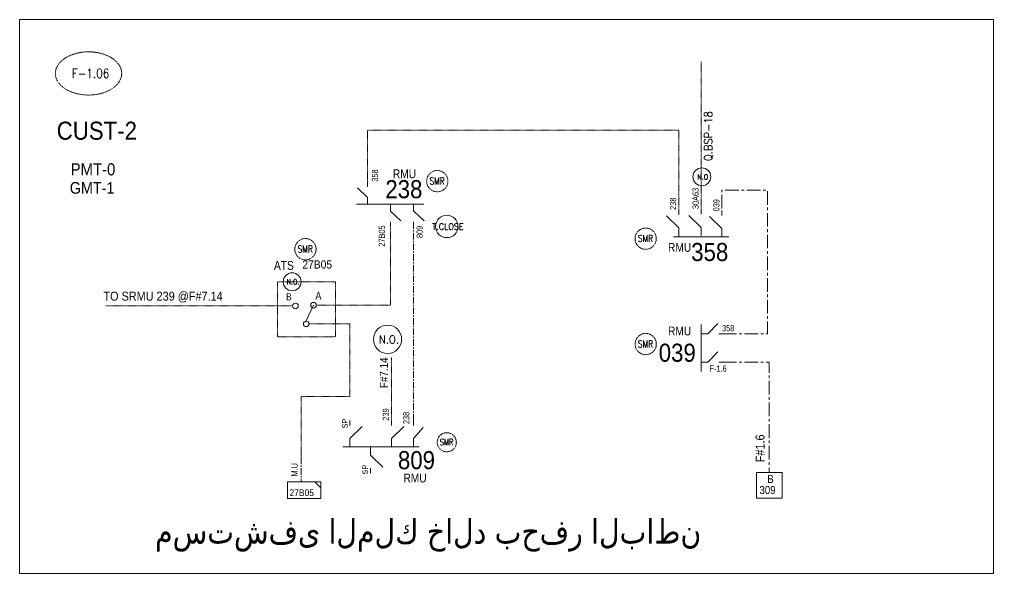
# Model space of a CAD drawing. Header units: metres. Extents: x 65984 to 144644, y -19036 to 23726.
# Drawn here: x 115211 to 116181, y 12143 to 12694 of the extents above; entities that cross this region are included whole.
import ezdxf
from ezdxf.enums import TextEntityAlignment as Align

# ---------------------------------------------------------------- set-up
doc = ezdxf.new("R2010")
doc.units = ezdxf.units.M
doc.header["$MEASUREMENT"] = 0
for name, pattern in [('( Center )', [2, 1.25, -0.25, 0.25, -0.25]), ('DGN Style 2', [0.023128, 0, -0.023128]), ('DGN Style 3', [0.013877, 0, -0.013877])]:
    doc.linetypes.add(name, pattern=pattern)
doc.layers.get('0').update_dxf_attribs({"color": 95, "lineweight": 40})
for name, color, linetype, lineweight in [('d_eos', 111, 'Continuous', 40), ('d_eos no', 121, 'Continuous', 40), ('d_switch', 95, 'Continuous', 40), ('d_tf no', 6, 'Continuous', 40), ('d_ug cable', 95, 'Continuous', 40), ('d_ug main line', 95, 'Continuous', 40), ('d_unit sub', 7, 'Continuous', 40), ('FDR  1  16', 234, 'Continuous', 40), ('fedr no', 95, 'Continuous', 40), ('GRID STATION 01', 7, 'Continuous', 40), ('Level 37', 7, 'Continuous', 0), ('O H MAIN FEEDER', 4, 'Continuous', 100), ('SW N O', 114, 'Continuous', 30)]:
    doc.layers.add(name, color=color, linetype=linetype, lineweight=lineweight)
doc.styles.add('Style-Arial', font='arial.ttf')
doc.styles.add('Style-ENGINEERING', font='ENGINEERING.shx')
doc.styles.add('Style-msdefault', font='msdefault.shx')
doc.styles.add('Style-STANDARD', font='STANDARD.shx')

# ---------------------------------------------------------------- blocks, each defined once
blk = doc.blocks.new('*U1244')
at = {"layer": 'd_eos', "color": 2, "linetype": 'Continuous', "lineweight": 13, "ltscale": 1.126034}
for p, q in [((-10.35, 4.55), (-10.35, 7.32)), ((1.98, 4.88), (1.98, 7.65)), ((13.45, 4.19), (13.45, 6.96)), ((-10.36, -2.74), (-17.22, 3.92)), ((1.98, -2.41), (-4.89, 4.25)), ((13.45, -3.1), (6.58, 3.56)), ((-10.36, -7.3), (-10.36, -2.74)), ((1.98, -6.97), (1.98, -2.41)), ((13.45, -7.66), (13.45, -3.1)), ((-13.36, -7.66), (17.24, -7.66))]:
    blk.add_line(p, q, dxfattribs=at)
blk = doc.blocks.new('TF_8')
at = {"color": 0, "linetype": 'ByBlock', "lineweight": -2}
blk.add_line((6.3, 4.95), (9.9, 1.35), dxfattribs=at)
blk.add_3dface([(-10.1, 4.95), (9.9, 4.95), (9.9, -5.05), (-10.1, -5.05)], dxfattribs=at)
blk = doc.blocks.new('*U1430')
at = {"layer": 'SW N O', "color": 3, "lineweight": 13}
blk.add_circle((0, 0), 16.8, dxfattribs=at)
at = {"layer": 'SW N O', "color": 3, "lineweight": 13, "style": 'Style-STANDARD'}
blk.add_text('N.O', height=9.6, dxfattribs=at).set_placement((1.7, -0.2), align=Align.MIDDLE_CENTER)
blk = doc.blocks.new('*U1431')
at = {"layer": 'SW N O', "color": 1, "lineweight": 13}
blk.add_circle((0, 0), 16.8, dxfattribs=at)
at = {"layer": 'SW N O', "color": 1, "lineweight": 13, "style": 'Style-STANDARD'}
blk.add_text('T.CLOSE', height=9.6, dxfattribs=at).set_placement((1.7, -0.2), align=Align.MIDDLE_CENTER)
blk = doc.blocks.new('*U893')
at = {"layer": 'SW N O', "color": 3, "lineweight": 13}
blk.add_circle((0, 0), 16.8, dxfattribs=at)
at = {"layer": 'SW N O', "color": 3, "lineweight": 13, "style": 'Style-STANDARD'}
blk.add_text('N.O.', height=9.6, dxfattribs=at).set_placement((1.7, -0.2), align=Align.MIDDLE_CENTER)

msp = doc.modelspace()

# ---------------------------------------------------------------- linework, layer by layer
at = {"layer": 'd_eos', "color": 2, "linetype": 'Continuous', "lineweight": 13, "ltscale": 0.989388}
for p, q in [((115557.39, 12527.83), (115557.39, 12531.91)), ((115557.39, 12517.09), (115547.28, 12526.9)), ((115557.39, 12510.38), (115557.39, 12517.09)), ((115546.21, 12510.38), (115613.25, 12510.38)), ((115580.27, 12510.38), (115580.27, 12503.67)), ((115580.27, 12503.67), (115590.37, 12493.86)), ((115603.16, 12510.38), (115603.16, 12503.67)), ((115603.44, 12503.67), (115613.55, 12493.87)), ((115580.27, 12492.93), (115580.27, 12488.85)), ((115603.16, 12492.93), (115603.16, 12488.86)), ((115889.55, 12344.13), (115889.55, 12390.77)), ((115896.26, 12381.53), (115906.06, 12391.64)), ((115889.55, 12381.53), (115896.26, 12381.53)), ((115907, 12381.53), (115911.07, 12381.53)), ((115896.26, 12353.37), (115906.07, 12363.48)), ((115889.55, 12353.37), (115896.26, 12353.37)), ((115907, 12353.37), (115911.08, 12353.37))]:
    msp.add_line(p, q, dxfattribs=at)
at = {"layer": 'd_eos', "color": 2, "linetype": 'Continuous', "lineweight": 13, "ltscale": 1.126034}
for p, q in [((115539.61, 12290.35), (115539.61, 12295.33)), ((115539.61, 12277.22), (115551.97, 12289.21)), ((115581.02, 12290.35), (115581.02, 12295.34)), ((115581.02, 12277.22), (115593.37, 12289.21)), ((115603.16, 12290.35), (115603.16, 12295.34)), ((115603.16, 12277.22), (115612.63, 12288.16)), ((115608.56, 12269.02), (115532.84, 12269.02)), ((115539.61, 12269.02), (115539.61, 12277.22)), ((115560.32, 12269.02), (115560.32, 12260.82)), ((115581.02, 12269.02), (115581.02, 12277.22)), ((115603.16, 12269.02), (115603.16, 12277.22)), ((115560.32, 12260.82), (115572.67, 12248.83)), ((115560.32, 12247.69), (115560.32, 12242.71))]:
    msp.add_line(p, q, dxfattribs=at)
at = {"layer": 'd_ug cable', "color": 30, "linetype": 'DGN Style 3', "lineweight": 13}
msp.add_line((115482.72, 12409.22), (115296.3, 12409.22), dxfattribs=at)
at = {"layer": 'd_ug cable', "color": 1, "linetype": 'Continuous', "lineweight": 13}
msp.add_line((115495.66, 12393.2), (115503.49, 12409.95), dxfattribs=at)
at = {"layer": 'd_ug cable', "color": 154, "linetype": 'DGN Style 3', "lineweight": 13}
msp.add_line((115581.02, 12295.34), (115581.22, 12357.82), dxfattribs=at)
at = {"layer": 'd_ug cable', "color": 194, "linetype": 'DGN Style 3', "lineweight": 13, "flags": 128}
msp.add_lwpolyline([(115889.42, 12505.51), (115889.42, 12652.11)], dxfattribs=at)
at = {"layer": 'd_ug cable', "color": 191, "linetype": 'DGN Style 3', "lineweight": 13, "flags": 128}
for points in [[(115557.39, 12531.91), (115557.39, 12584.21), (115867.22, 12584.21), (115867.22, 12504.91)], [(115506.26, 12409.95), (115580.27, 12409.95), (115580.27, 12488.85)]]:
    msp.add_lwpolyline(points, dxfattribs=at)
at = {"layer": 'd_ug cable', "color": 214, "linetype": 'DGN Style 3', "lineweight": 13, "flags": 128}
for points in [[(115499, 12391.34), (115539.61, 12391.34), (115539.68, 12319.26)], [(115539.68, 12319.26), (115491.3, 12319.26), (115491.3, 12256.71)]]:
    msp.add_lwpolyline(points, dxfattribs=at)
at = {"layer": 'd_ug cable', "color": 1, "linetype": 'DGN Style 3', "lineweight": 13}
for centre, radius in [((115626.73, 12533.4), 10.58), ((115834.23, 12476.19), 10.58), ((115495.44, 12465.71), 10.58), ((115834.23, 12371.3), 10.58), ((115636.18, 12273.59), 9.52)]:
    msp.add_circle(centre, radius, dxfattribs=at)
at = {"layer": 'd_ug main line', "color": 191, "linetype": '( Center )', "lineweight": 13, "ltscale": 5.292, "flags": 128}
msp.add_lwpolyline([(115603.16, 12295.34), (115603.16, 12340.78), (115603.16, 12340.78), (115603.16, 12488.86)], dxfattribs=at)
at = {"layer": 'd_ug main line', "color": 3, "linetype": 'DGN Style 2', "lineweight": 13, "flags": 128}
msp.add_lwpolyline([(115525.4, 12378.42), (115467.49, 12378.42), (115467.49, 12433.2), (115525.4, 12433.2)], close=True, dxfattribs=at)
at = {"layer": 'd_ug main line', "color": 154, "linetype": '( Center )', "lineweight": 13, "ltscale": 5.292, "flags": 128}
msp.add_lwpolyline([(115491.29, 12268.9), (115491.34, 12234.06)], dxfattribs=at)
at = {"layer": 'FDR  1  16', "color": 191, "linetype": '( Center )', "lineweight": 13, "ltscale": 10.8, "flags": 128}
for points in [[(115911.07, 12381.53), (115955.61, 12381.53), (115955.61, 12524.37), (115910.07, 12524.37), (115910.07, 12504.26)], [(115911.08, 12353.37), (115957.19, 12353.37), (115957.19, 12243.65)]]:
    msp.add_lwpolyline(points, dxfattribs=at)
at = {"layer": 'fedr no', "color": 82, "linetype": 'DGN Style 3', "lineweight": 13, "true_color": 0x1dc70e}
msp.add_ellipse((115279.51, 12640.58), major_axis=(33.02, 0), ratio=0.651175, dxfattribs=at)
at = {"layer": 'GRID STATION 01', "color": 191, "lineweight": 13, "ltscale": 0.379284, "flags": 128}
msp.add_lwpolyline([(115969.96, 12243.65), (115944.42, 12243.65), (115944.42, 12218.1), (115969.96, 12218.1)], close=True, dxfattribs=at)
at = {"layer": 'O H MAIN FEEDER', "color": 140, "linetype": 'Continuous', "lineweight": 13, "flags": 128}
msp.add_lwpolyline([(115210.74, 12694.26), (116180.54, 12694.26), (116180.54, 12142.99), (115210.74, 12142.99)], close=True, dxfattribs=at)
at = {"layer": 'O H MAIN FEEDER', "color": 154, "lineweight": 13, "ltscale": 0.615265}
for centre in [(115485.5, 12409.22), (115496.22, 12391.34)]:
    msp.add_circle(centre, 2.78, dxfattribs=at)
at = {"layer": 'O H MAIN FEEDER', "color": 191, "lineweight": 13, "ltscale": 0.615265}
msp.add_circle((115503.49, 12409.95), 2.78, dxfattribs=at)

# ---------------------------------------------------------------- block references
at = {"layer": 'd_eos', "color": 2, "linetype": 'Continuous', "lineweight": 13, "ltscale": 1.126034, "xscale": 1.8, "yscale": 1.8, "zscale": 1.8}
msp.add_blockref('*U1244', (115885.86, 12491.73), dxfattribs=at)
at = {"layer": 'd_unit sub', "color": 154, "linetype": 'Continuous', "lineweight": 13, "xscale": 1.657175025792865, "yscale": 1.657175025792865, "zscale": 0.7681720799818282, "rotation": 359.9999999999999}
msp.add_blockref('TF_8', (115494.39, 12225.86), dxfattribs=at)
at = {"layer": 'SW N O', "color": 3, "lineweight": 13}
for name, p, xscale, yscale, zscale in [('*U1430', (115890.14, 12537.72), 0.5311250343759859, 0.5311250343759859, 0.5311250343759859), ('*U893', (115482.19, 12433.29), 0.5306289591366624, 0.5306289591366624, 0.5306289591366624), ('*U893', (115577.19, 12376.02), 0.8373080213087419, 0.8373080213087419, 0.8373080213087419)]:
    msp.add_blockref(name, p, dxfattribs=dict(at, xscale=xscale, yscale=yscale, zscale=zscale))
at = {"layer": 'SW N O', "color": 1, "lineweight": 13, "xscale": 0.6625769786300255, "yscale": 0.6625769786300255, "zscale": 0.6625769786300255}
msp.add_blockref('*U1431', (115636.18, 12488.31), dxfattribs=at)

# ---------------------------------------------------------------- texts
at = {"layer": 'd_eos no', "color": 7, "linetype": 'Continuous', "lineweight": 13, "style": 'Style-Arial', "width": 0.88}
for s, height, p in [('CUST-2', 18, (115247.82, 12592.62)), ('PMT-0', 12.057, (115261.71, 12551.2)), ('PMT-0', 12.057, (115261.71, 12551.2)), ('GMT-1', 11.623, (115260.82, 12532.51)), ('GMT-1', 11.623, (115260.82, 12532.51))]:
    msp.add_text(s, height=height, dxfattribs=at).set_placement(p, align=Align.TOP_LEFT)
at = {"layer": 'd_eos no', "color": 2, "linetype": 'Continuous', "lineweight": 13, "style": 'Style-Arial', "width": 0.88}
for s, height, p in [('238', 18, (115575, 12534.44)), ('358', 18, (115879.54, 12471.92)), ('039', 18, (115847.21, 12371.68)), ('809', 18, (115587.56, 12264.82)), ('مستشفى الملك خالد بحفر الباطن', 24.3422, (115345.75, 12197.14))]:
    msp.add_text(s, height=height, dxfattribs=at).set_placement(p, align=Align.TOP_LEFT)
at = {"layer": 'd_switch', "color": 191, "linetype": 'Continuous', "lineweight": 13, "style": 'Style-ENGINEERING', "width": 0.857143}
for s, p in [('358', (115561.62, 12532.87)), ('238', (115858.37, 12504.78)), ('039', (115901.52, 12503.32)), ('27B05', (115568.48, 12468.23)), ('809', (115606.05, 12476.81))]:
    msp.add_text(s, height=6.174, rotation=90, dxfattribs=at).set_placement(p, align=Align.TOP_LEFT)
at = {"layer": 'd_switch', "color": 253, "linetype": 'Continuous', "lineweight": 13, "style": 'Style-ENGINEERING', "width": 0.857143}
msp.add_text('30A63', height=6.174, rotation=90, dxfattribs=at).set_placement((115880.8, 12505.64), align=Align.TOP_LEFT)
at = {"layer": 'd_switch', "color": 2, "linetype": 'Continuous', "lineweight": 13, "style": 'Style-ENGINEERING', "width": 0.857143}
msp.add_text('358', height=6.174, dxfattribs=at).set_placement((115910.3, 12390.21), align=Align.TOP_LEFT)
at = {"layer": 'd_switch', "color": 191, "linetype": 'Continuous', "lineweight": 13, "style": 'Style-ENGINEERING', "width": 0.857143}
msp.add_text('F-1.6', height=6.174, dxfattribs=at).set_placement((115897.73, 12350.03), align=Align.TOP_LEFT)
at = {"layer": 'd_switch', "color": 2, "linetype": 'Continuous', "lineweight": 13, "style": 'Style-ENGINEERING', "width": 0.857143}
msp.add_text('239', height=6.174, rotation=90.00037, dxfattribs=at).set_placement((115572.36, 12307.28), align=Align.TOP_RIGHT)
msp.add_text('238', height=6.174, rotation=90, dxfattribs=at).set_placement((115592.75, 12291.64), align=Align.TOP_LEFT)
at = {"layer": 'd_switch', "color": 2, "linetype": 'Continuous', "lineweight": 13, "ltscale": 0.9, "style": 'Style-ENGINEERING', "width": 0.857143}
for p in [(115531.96, 12297), (115552.11, 12251.11)]:
    msp.add_text('SP', height=5.557, rotation=90.00037, dxfattribs=at).set_placement(p, align=Align.TOP_RIGHT)
at = {"layer": 'd_switch', "color": 154, "linetype": 'Continuous', "lineweight": 13, "style": 'Style-ENGINEERING', "width": 0.857143}
msp.add_text('M.U', height=6.174, rotation=90.00037, dxfattribs=at).set_placement((115481.46, 12252.95), align=Align.TOP_RIGHT)
at = {"layer": 'd_tf no', "color": 7, "linetype": 'Continuous', "lineweight": 13, "style": 'Style-msdefault', "width": 0.945946}
msp.add_text('27B05', height=8.1, dxfattribs=at).set_placement((115492.42, 12454.53), align=Align.TOP_LEFT)
at = {"layer": 'd_tf no', "color": 154, "linetype": 'Continuous', "lineweight": 13, "style": 'Style-msdefault', "width": 0.945946}
msp.add_text('27B05', height=6.66, dxfattribs=at).set_placement((115479.58, 12226.72), align=Align.TOP_LEFT)
at = {"layer": 'fedr no', "color": 6, "linetype": 'Continuous', "lineweight": 13, "style": 'Style-STANDARD', "width": 0.909091}
msp.add_text('F-1.06', height=9.19, dxfattribs=at).set_placement((115281.58, 12640.62), align=Align.MIDDLE_CENTER)
at = {"layer": 'fedr no', "color": 2, "linetype": 'Continuous', "lineweight": 40, "insert": (115896.93, 12578.18), "char_height": 7.967, "attachment_point": 5, "rotation": 90, "style": 'Style-STANDARD'}
msp.add_mtext('Q.BSP-18', dxfattribs=at)
at = {"layer": 'GRID STATION 01', "color": 2, "linetype": 'Continuous', "lineweight": 13, "style": 'Style-msdefault', "width": 0.9}
msp.add_text('TO SRMU 239 @F#7.14', height=9, dxfattribs=at).set_placement((115294.31, 12423.45), align=Align.TOP_LEFT)
msp.add_text('F#7.14', height=8.1, rotation=90, dxfattribs=at).set_placement((115569.59, 12327.54), align=Align.TOP_LEFT)
at = {"layer": 'GRID STATION 01', "color": 191, "linetype": 'Continuous', "lineweight": 13, "style": 'Style-msdefault', "width": 0.9}
msp.add_text('F#1.6', height=9, rotation=90, dxfattribs=at).set_placement((115943.58, 12253.69), align=Align.TOP_LEFT)
at = {"layer": 'GRID STATION 01', "color": 191, "linetype": 'Continuous', "lineweight": 13, "style": 'Style-msdefault', "width": 0.888889}
for s, p in [('B', (115955.31, 12241.1)), ('309', (115947.51, 12230.12))]:
    msp.add_text(s, height=8.1, dxfattribs=at).set_placement(p, align=Align.TOP_LEFT)
at = {"layer": 'Level 37', "color": 2, "linetype": 'Continuous', "lineweight": 13, "style": 'Style-msdefault', "width": 0.86}
for p in [(115605.64, 12545.17), (115879.54, 12471.92), (115879.54, 12388.77), (115616.15, 12242.45)]:
    msp.add_text('RMU', height=8.82, rotation=0.00037, dxfattribs=at).set_placement(p, align=Align.TOP_RIGHT)
at = {"layer": 'Level 37', "color": 2, "linetype": 'Continuous', "lineweight": 13, "ltscale": 1.175531, "style": 'Style-STANDARD', "width": 0.854701}
for p in [(115626.53, 12533.56), (115834.02, 12476.36), (115495.24, 12465.87), (115834.02, 12371.46)]:
    msp.add_text('SMR', height=6.908, dxfattribs=at).set_placement(p, align=Align.MIDDLE_CENTER)
at = {"layer": 'Level 37', "color": 7, "linetype": 'Continuous', "lineweight": 13, "style": 'Style-msdefault', "width": 0.86}
msp.add_text('ATS', height=8.82, rotation=0.00037, dxfattribs=at).set_placement((115483.86, 12453.97), align=Align.TOP_RIGHT)
at = {"layer": 'Level 37', "color": 2, "linetype": 'Continuous', "lineweight": 13, "ltscale": 0.9, "style": 'Style-msdefault', "width": 0.86}
msp.add_text('A', height=7.94, rotation=0.00037, dxfattribs=at).set_placement((115511.44, 12423.32), align=Align.TOP_RIGHT)
at = {"layer": 'Level 37', "color": 2, "linetype": 'Continuous', "lineweight": 13, "ltscale": 0.81, "style": 'Style-msdefault', "width": 0.86}
msp.add_text('B', height=7.14, rotation=0.00037, dxfattribs=at).set_placement((115481.71, 12421.88), align=Align.TOP_RIGHT)
at = {"layer": 'Level 37', "color": 2, "linetype": 'Continuous', "lineweight": 13, "ltscale": 1.057978, "style": 'Style-STANDARD', "width": 0.854701}
msp.add_text('SMR', height=6.217, dxfattribs=at).set_placement((115635.99, 12273.74), align=Align.MIDDLE_CENTER)

doc.saveas('drawing.dxf')
